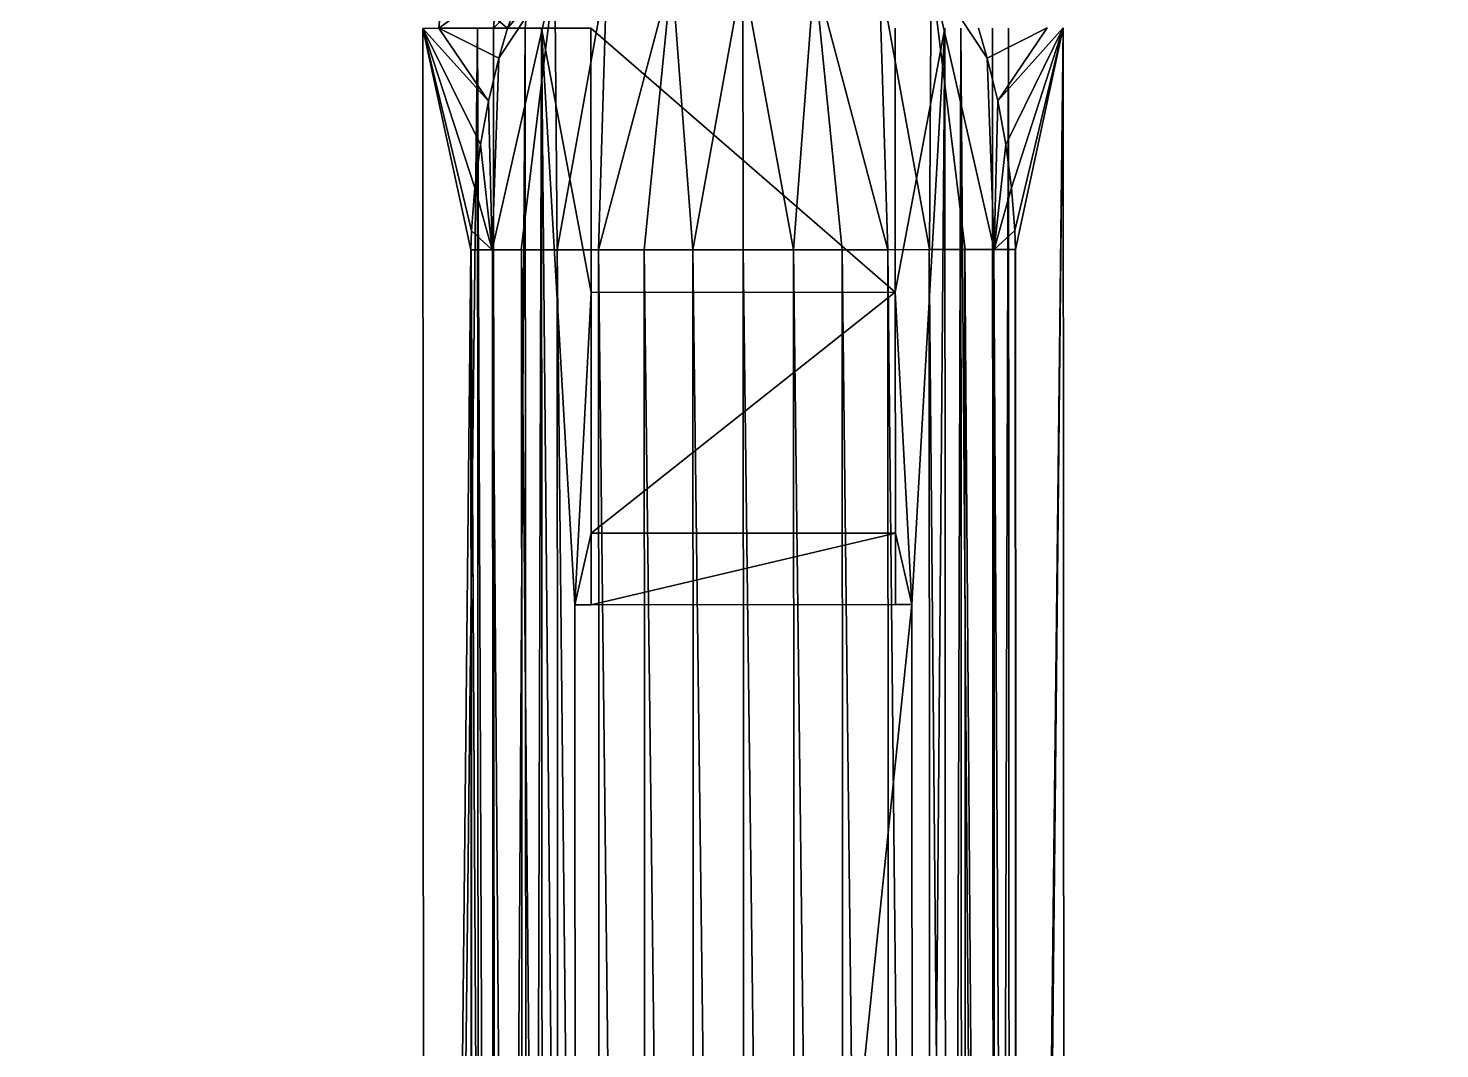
# Model space of a CAD drawing. Header units: inches. Extents: x 0 to 46333, y 12439 to 30520.
# Drawn here: x 16207.1 to 16383.9, y 16658.2 to 16786 of the extents above; entities that cross this region are included whole.
import ezdxf

# ---------------------------------------------------------------- set-up
doc = ezdxf.new("R2010")
doc.units = ezdxf.units.IN
doc.header["$MEASUREMENT"] = 0
doc.layers.add('DLX_FL1_LUM', color=7, linetype='Continuous', true_color=0xffd400)
doc.layers.add('DOOR', color=2, linetype='Continuous', lineweight=0)
doc.layers.add('v.p', color=7, linetype='Continuous')

# ---------------------------------------------------------------- blocks, each defined once
blk = doc.blocks.new('first floor civil')
at = {"layer": 'DOOR', "color": 9}
blk.add_arc((598596.83, 123266.2), 900, 270, 0, dxfattribs=at)

msp = doc.modelspace()

# ---------------------------------------------------------------- linework, layer by layer
at = {"layer": 'DLX_FL1_LUM'}
for points in [[(16271.54, 16797.23, 0), (16267.18, 16785.95, 0)], [(16267.18, 16785.95, 0), (16271.54, 16797.23, 0)], [(16265.24, 16758.21, 0), (16273.07, 16792.83, 0)], [(16273.07, 16792.83, 0), (16265.24, 16758.21, 0)], [(16266.08, 16782.19, 0), (16273.07, 16792.83, 0)], [(16273.07, 16792.83, 0), (16266.08, 16782.19, 0)], [(16267.18, 16785.95, 0), (16273.07, 16792.83, 0)], [(16273.07, 16792.83, 0), (16267.18, 16785.95, 0)], [(16273.07, 16792.83, 0), (16268.88, 16758.21, 0)], [(16268.88, 16758.21, 0), (16273.07, 16792.83, 0)], [(16273.07, 16792.83, 0), (16273.36, 16758.21, 0)], [(16273.36, 16758.21, 0), (16273.07, 16792.83, 0)], [(16273.36, 16758.21, 0), (16279.61, 16792.84, 0)], [(16279.61, 16792.84, 0), (16273.36, 16758.21, 0)], [(16287.72, 16792.84, 0), (16278.54, 16758.22, 0)], [(16278.54, 16758.22, 0), (16279.61, 16792.84, 0)], [(16279.61, 16792.84, 0), (16278.54, 16758.22, 0)], [(16278.54, 16758.22, 0), (16287.72, 16792.84, 0)], [(16287.72, 16792.84, 0), (16284.27, 16758.22, 0)], [(16284.27, 16758.22, 0), (16287.72, 16792.84, 0)], [(16290.38, 16758.22, 0), (16287.72, 16792.84, 0)], [(16287.72, 16792.84, 0), (16290.38, 16758.22, 0)], [(16296.65, 16792.85, 0), (16290.38, 16758.22, 0)], [(16290.38, 16758.22, 0), (16296.65, 16792.85, 0)], [(16296.65, 16792.85, 0), (16296.67, 16758.23, 0)], [(16296.65, 16792.85, 0), (16302.97, 16758.23, 0)], [(16296.67, 16758.23, 0), (16296.65, 16792.85, 0)], [(16302.97, 16758.23, 0), (16296.65, 16792.85, 0)], [(16302.97, 16758.23, 0), (16305.59, 16792.85, 0)], [(16305.59, 16792.85, 0), (16302.97, 16758.23, 0)], [(16305.59, 16792.85, 0), (16309.07, 16758.23, 0)], [(16305.59, 16792.85, 0), (16314.8, 16758.23, 0)], [(16309.07, 16758.23, 0), (16305.59, 16792.85, 0)], [(16314.8, 16758.23, 0), (16305.59, 16792.85, 0)], [(16314.8, 16758.23, 0), (16313.7, 16792.86, 0)], [(16313.7, 16792.86, 0), (16319.99, 16758.24, 0)], [(16313.7, 16792.86, 0), (16314.8, 16758.23, 0)], [(16319.99, 16758.24, 0), (16313.7, 16792.86, 0)], [(16319.99, 16758.24, 0), (16320.23, 16792.86, 0)], [(16320.23, 16792.86, 0), (16319.99, 16758.24, 0)], [(16328.1, 16758.24, 0), (16320.23, 16792.86, 0)], [(16320.23, 16792.86, 0), (16327.24, 16782.22, 0)], [(16320.23, 16792.86, 0), (16324.46, 16758.24, 0)], [(16320.23, 16792.86, 0), (16328.1, 16758.24, 0)], [(16324.46, 16758.24, 0), (16320.23, 16792.86, 0)], [(16327.24, 16782.22, 0), (16320.23, 16792.86, 0)], [(16259.14, 16792.56, 0), (16258.57, 16785.95, 0)], [(16258.57, 16785.95, 0), (16259.14, 16792.56, 0)], [(16265.87, 16791.21, 0), (16258.57, 16785.95, 0)], [(16258.57, 16785.95, 0), (16265.87, 16791.21, 0)], [(16259.14, 16792.56, 0), (16267.18, 16785.95, 0)], [(16267.18, 16785.95, 0), (16259.14, 16792.56, 0)], [(16265.87, 16791.21, 0), (16265.42, 16785.95, 0)], [(16265.42, 16785.95, 0), (16265.87, 16791.21, 0)], [(16269.76, 16790.43, 0), (16265.42, 16785.95, 0)], [(16265.42, 16785.95, 0), (16269.76, 16790.43, 0)], [(16269.39, 16785.95, 0), (16269.76, 16790.43, 0)], [(16269.76, 16790.43, 0), (16269.39, 16785.95, 0)], [(16256.56, 16785.94, 0), (16263.42, 16785.95, 0)], [(16258.57, 16785.95, 0), (16256.56, 16785.94, 0)], [(16263.42, 16785.95, 0), (16256.56, 16785.94, 0)], [(16256.56, 16785.94, 0), (16258.57, 16785.95, 0)], [(16256.56, 16785.94, 0), (16256.87, 16206.6, 0)], [(16264.77, 16776.82, 0), (16256.56, 16785.94, 0)], [(16263.76, 16771.38, 0), (16256.56, 16785.94, 0)], [(16256.56, 16785.94, 0), (16264.77, 16776.82, 0)], [(16263.06, 16765.96, 0), (16256.56, 16785.94, 0)], [(16256.56, 16785.94, 0), (16263.76, 16771.38, 0)], [(16262.65, 16760.61, 0), (16256.56, 16785.94, 0)], [(16256.56, 16785.94, 0), (16263.06, 16765.96, 0)], [(16256.87, 16206.6, 0), (16256.56, 16785.94, 0)], [(16256.56, 16785.94, 0), (16262.56, 16758.21, 0)], [(16262.56, 16758.21, 0), (16256.56, 16785.94, 0)], [(16256.56, 16785.94, 0), (16262.65, 16760.61, 0)], [(16263.42, 16785.95, 0), (16256.87, 16206.6, 0)], [(16256.87, 16206.6, 0), (16263.42, 16785.95, 0)], [(16263.42, 16785.95, 0), (16258.57, 16785.95, 0)], [(16265.42, 16785.95, 0), (16258.57, 16785.95, 0)], [(16258.57, 16785.95, 0), (16263.42, 16785.95, 0)], [(16258.57, 16785.95, 0), (16265.42, 16785.95, 0)], [(16267.18, 16785.95, 0), (16258.57, 16785.95, 0)], [(16258.57, 16785.95, 0), (16264.77, 16776.82, 0)], [(16266.08, 16782.19, 0), (16258.57, 16785.95, 0)], [(16258.57, 16785.95, 0), (16267.18, 16785.95, 0)], [(16264.77, 16776.82, 0), (16258.57, 16785.95, 0)], [(16258.57, 16785.95, 0), (16266.08, 16782.19, 0)], [(16263.42, 16785.95, 0), (16265.42, 16785.95, 0)], [(16263.73, 16206.6, 0), (16263.42, 16785.95, 0)], [(16263.42, 16785.95, 0), (16265.73, 16206.6, 0)], [(16265.42, 16785.95, 0), (16263.42, 16785.95, 0)], [(16265.73, 16206.6, 0), (16263.42, 16785.95, 0)], [(16263.42, 16785.95, 0), (16263.73, 16206.6, 0)], [(16265.42, 16785.95, 0), (16265.73, 16206.6, 0)], [(16269.39, 16785.95, 0), (16265.42, 16785.95, 0)], [(16265.42, 16785.95, 0), (16269.39, 16785.95, 0)], [(16265.73, 16206.6, 0), (16265.42, 16785.95, 0)], [(16269.39, 16785.95, 0), (16265.73, 16206.6, 0)], [(16265.73, 16206.6, 0), (16269.39, 16785.95, 0)], [(16267.18, 16785.95, 0), (16266.08, 16782.19, 0)], [(16266.08, 16782.19, 0), (16267.18, 16785.95, 0)], [(16269.39, 16785.95, 0), (16277.61, 16785.96, 0)], [(16277.61, 16785.96, 0), (16269.39, 16785.95, 0)], [(16269.7, 16206.6, 0), (16269.39, 16785.95, 0)], [(16269.39, 16785.95, 0), (16269.7, 16206.6, 0)], [(16271.4, 16785.95, 0), (16269.39, 16785.95, 0)], [(16269.39, 16785.95, 0), (16271.4, 16785.95, 0)], [(16271.4, 16785.95, 0), (16269.7, 16206.6, 0)], [(16269.7, 16206.6, 0), (16271.4, 16785.95, 0)], [(16277.61, 16785.96, 0), (16271.4, 16785.95, 0)], [(16271.4, 16785.95, 0), (16277.61, 16785.96, 0)], [(16271.4, 16785.95, 0), (16275.59, 16713.79, 0)], [(16277.63, 16752.88, 0), (16271.4, 16785.95, 0)], [(16271.4, 16785.95, 0), (16277.63, 16752.88, 0)], [(16271.4, 16785.95, 0), (16275.81, 16308.85, 0)], [(16275.59, 16713.79, 0), (16271.4, 16785.95, 0)], [(16271.4, 16785.95, 0), (16271.7, 16206.61, 0)], [(16275.81, 16308.85, 0), (16271.4, 16785.95, 0)], [(16271.7, 16206.61, 0), (16271.4, 16785.95, 0)], [(16277.63, 16752.88, 0), (16277.61, 16785.96, 0)], [(16277.61, 16785.96, 0), (16277.63, 16752.88, 0)], [(16315.72, 16752.9, 0), (16277.61, 16785.96, 0)], [(16277.61, 16785.96, 0), (16315.72, 16752.9, 0)], [(16315.7, 16785.98, 0), (16315.72, 16752.9, 0)], [(16315.72, 16752.9, 0), (16315.7, 16785.98, 0)], [(16321.92, 16785.98, 0), (16315.72, 16752.9, 0)], [(16315.72, 16752.9, 0), (16321.92, 16785.98, 0)], [(16317.8, 16713.81, 0), (16321.92, 16785.98, 0)], [(16321.92, 16785.98, 0), (16317.8, 16713.81, 0)], [(16321.92, 16785.98, 0), (16318.01, 16308.87, 0)], [(16318.01, 16308.87, 0), (16321.92, 16785.98, 0)], [(16322.23, 16206.63, 0), (16321.92, 16785.98, 0)], [(16321.92, 16785.98, 0), (16322.23, 16206.63, 0)], [(16322.23, 16206.63, 0), (16323.92, 16785.98, 0)], [(16323.92, 16785.98, 0), (16322.23, 16206.63, 0)], [(16323.92, 16785.98, 0), (16328.2, 16206.64, 0)], [(16324.23, 16206.63, 0), (16323.92, 16785.98, 0)], [(16328.2, 16206.64, 0), (16323.92, 16785.98, 0)], [(16323.92, 16785.98, 0), (16324.23, 16206.63, 0)], [(16327.24, 16782.22, 0), (16326.13, 16785.98, 0)], [(16326.13, 16785.98, 0), (16327.24, 16782.22, 0)], [(16334.74, 16785.99, 0), (16327.24, 16782.22, 0)], [(16327.24, 16782.22, 0), (16334.74, 16785.99, 0)], [(16327.89, 16785.98, 0), (16328.2, 16206.64, 0)], [(16328.2, 16206.64, 0), (16327.89, 16785.98, 0)], [(16329.89, 16785.98, 0), (16328.2, 16206.64, 0)], [(16328.2, 16206.64, 0), (16329.89, 16785.98, 0)], [(16328.55, 16776.85, 0), (16334.74, 16785.99, 0)], [(16336.75, 16785.99, 0), (16328.55, 16776.85, 0)], [(16328.55, 16776.85, 0), (16336.75, 16785.99, 0)], [(16334.74, 16785.99, 0), (16328.55, 16776.85, 0)], [(16329.56, 16771.42, 0), (16336.75, 16785.99, 0)], [(16336.75, 16785.99, 0), (16329.56, 16771.42, 0)], [(16329.89, 16785.98, 0), (16330.2, 16206.64, 0)], [(16330.2, 16206.64, 0), (16329.89, 16785.98, 0)], [(16336.75, 16785.99, 0), (16330.2, 16206.64, 0)], [(16330.2, 16206.64, 0), (16336.75, 16785.99, 0)], [(16330.28, 16765.99, 0), (16336.75, 16785.99, 0)], [(16336.75, 16785.99, 0), (16330.28, 16765.99, 0)], [(16330.69, 16760.64, 0), (16336.75, 16785.99, 0)], [(16336.75, 16785.99, 0), (16330.69, 16760.64, 0)], [(16336.75, 16785.99, 0), (16330.78, 16758.24, 0)], [(16330.78, 16758.24, 0), (16336.75, 16785.99, 0)], [(16331.06, 16234.38, 0), (16336.75, 16785.99, 0)], [(16336.75, 16785.99, 0), (16331.06, 16234.38, 0)], [(16337.06, 16206.64, 0), (16336.75, 16785.99, 0)], [(16336.75, 16785.99, 0), (16337.06, 16206.64, 0)], [(16328.55, 16776.85, 0), (16327.24, 16782.22, 0)], [(16327.24, 16782.22, 0), (16328.1, 16758.24, 0)], [(16328.1, 16758.24, 0), (16327.24, 16782.22, 0)], [(16327.24, 16782.22, 0), (16328.55, 16776.85, 0)], [(16266.08, 16782.19, 0), (16264.77, 16776.82, 0)], [(16264.77, 16776.82, 0), (16266.08, 16782.19, 0)], [(16266.08, 16782.19, 0), (16265.24, 16758.21, 0)], [(16265.24, 16758.21, 0), (16266.08, 16782.19, 0)], [(16264.77, 16776.82, 0), (16263.76, 16771.38, 0)], [(16263.76, 16771.38, 0), (16264.77, 16776.82, 0)], [(16264.77, 16776.82, 0), (16265.24, 16758.21, 0)], [(16265.24, 16758.21, 0), (16264.77, 16776.82, 0)], [(16328.55, 16776.85, 0), (16328.1, 16758.24, 0)], [(16328.1, 16758.24, 0), (16328.55, 16776.85, 0)], [(16329.56, 16771.42, 0), (16328.55, 16776.85, 0)], [(16328.55, 16776.85, 0), (16329.56, 16771.42, 0)], [(16263.76, 16771.38, 0), (16263.06, 16765.96, 0)], [(16263.06, 16765.96, 0), (16263.76, 16771.38, 0)], [(16263.76, 16771.38, 0), (16265.24, 16758.21, 0)], [(16265.24, 16758.21, 0), (16263.76, 16771.38, 0)], [(16329.56, 16771.42, 0), (16328.1, 16758.24, 0)], [(16328.1, 16758.24, 0), (16329.56, 16771.42, 0)], [(16330.28, 16765.99, 0), (16329.56, 16771.42, 0)], [(16329.56, 16771.42, 0), (16330.28, 16765.99, 0)], [(16263.06, 16765.96, 0), (16262.65, 16760.61, 0)], [(16262.65, 16760.61, 0), (16263.06, 16765.96, 0)], [(16263.06, 16765.96, 0), (16265.24, 16758.21, 0)], [(16265.24, 16758.21, 0), (16263.06, 16765.96, 0)], [(16330.28, 16765.99, 0), (16328.1, 16758.24, 0)], [(16328.1, 16758.24, 0), (16330.28, 16765.99, 0)], [(16330.69, 16760.64, 0), (16330.28, 16765.99, 0)], [(16330.28, 16765.99, 0), (16330.69, 16760.64, 0)], [(16262.65, 16760.61, 0), (16262.56, 16758.21, 0)], [(16262.56, 16758.21, 0), (16262.65, 16760.61, 0)], [(16262.65, 16760.61, 0), (16265.24, 16758.21, 0)], [(16265.24, 16758.21, 0), (16262.65, 16760.61, 0)], [(16328.1, 16758.24, 0), (16330.69, 16760.64, 0)], [(16330.69, 16760.64, 0), (16328.1, 16758.24, 0)], [(16330.78, 16758.24, 0), (16330.69, 16760.64, 0)], [(16330.69, 16760.64, 0), (16330.78, 16758.24, 0)], [(16262.56, 16758.21, 0), (16256.87, 16206.6, 0)], [(16256.87, 16206.6, 0), (16262.56, 16758.21, 0)], [(16262.59, 16758.21, 0), (16262.56, 16758.21, 0)], [(16262.56, 16758.21, 0), (16265.24, 16758.21, 0)], [(16262.87, 16234.34, 0), (16262.56, 16758.21, 0)], [(16262.56, 16758.21, 0), (16262.59, 16758.21, 0)], [(16262.56, 16758.21, 0), (16262.84, 16234.34, 0)], [(16262.84, 16234.34, 0), (16262.56, 16758.21, 0)], [(16262.56, 16758.21, 0), (16262.87, 16234.34, 0)], [(16265.24, 16758.21, 0), (16262.56, 16758.21, 0)], [(16265.28, 16758.21, 0), (16262.59, 16758.21, 0)], [(16262.59, 16758.21, 0), (16265.24, 16758.21, 0)], [(16265.24, 16758.21, 0), (16262.59, 16758.21, 0)], [(16262.59, 16758.21, 0), (16262.87, 16234.34, 0)], [(16262.87, 16234.34, 0), (16262.59, 16758.21, 0)], [(16262.59, 16758.21, 0), (16265.56, 16234.34, 0)], [(16265.56, 16234.34, 0), (16262.59, 16758.21, 0)], [(16262.59, 16758.21, 0), (16265.28, 16758.21, 0)], [(16265.24, 16758.21, 0), (16265.28, 16758.21, 0)], [(16265.28, 16758.21, 0), (16265.24, 16758.21, 0)], [(16265.24, 16758.21, 0), (16268.88, 16758.21, 0)], [(16268.88, 16758.21, 0), (16265.24, 16758.21, 0)], [(16268.92, 16758.21, 0), (16265.28, 16758.21, 0)], [(16265.28, 16758.21, 0), (16268.88, 16758.21, 0)], [(16268.88, 16758.21, 0), (16265.28, 16758.21, 0)], [(16265.56, 16234.34, 0), (16265.28, 16758.21, 0)], [(16265.28, 16758.21, 0), (16269.2, 16234.35, 0)], [(16265.28, 16758.21, 0), (16265.56, 16234.34, 0)], [(16269.2, 16234.35, 0), (16265.28, 16758.21, 0)], [(16265.28, 16758.21, 0), (16268.92, 16758.21, 0)], [(16268.88, 16758.21, 0), (16273.36, 16758.21, 0)], [(16268.92, 16758.21, 0), (16268.88, 16758.21, 0)], [(16268.88, 16758.21, 0), (16268.92, 16758.21, 0)], [(16273.36, 16758.21, 0), (16268.88, 16758.21, 0)], [(16273.36, 16758.21, 0), (16268.92, 16758.21, 0)], [(16273.39, 16758.21, 0), (16268.92, 16758.21, 0)], [(16268.92, 16758.21, 0), (16273.36, 16758.21, 0)], [(16269.2, 16234.35, 0), (16268.92, 16758.21, 0)], [(16268.92, 16758.21, 0), (16273.67, 16234.35, 0)], [(16268.92, 16758.21, 0), (16269.2, 16234.35, 0)], [(16273.67, 16234.35, 0), (16268.92, 16758.21, 0)], [(16268.92, 16758.21, 0), (16273.39, 16758.21, 0)], [(16273.36, 16758.21, 0), (16278.54, 16758.22, 0)], [(16278.54, 16758.22, 0), (16273.36, 16758.21, 0)], [(16273.36, 16758.21, 0), (16273.39, 16758.21, 0)], [(16273.39, 16758.21, 0), (16273.36, 16758.21, 0)], [(16278.54, 16758.22, 0), (16273.39, 16758.21, 0)], [(16278.57, 16758.22, 0), (16273.39, 16758.21, 0)], [(16273.39, 16758.21, 0), (16278.54, 16758.22, 0)], [(16273.39, 16758.21, 0), (16278.57, 16758.22, 0)], [(16273.67, 16234.35, 0), (16273.39, 16758.21, 0)], [(16273.39, 16758.21, 0), (16278.85, 16234.35, 0)], [(16273.39, 16758.21, 0), (16273.67, 16234.35, 0)], [(16278.85, 16234.35, 0), (16273.39, 16758.21, 0)], [(16278.54, 16758.22, 0), (16278.57, 16758.22, 0)], [(16278.54, 16758.22, 0), (16284.27, 16758.22, 0)], [(16278.57, 16758.22, 0), (16278.54, 16758.22, 0)], [(16284.27, 16758.22, 0), (16278.54, 16758.22, 0)], [(16284.27, 16758.22, 0), (16278.57, 16758.22, 0)], [(16284.29, 16758.22, 0), (16278.57, 16758.22, 0)], [(16278.57, 16758.22, 0), (16284.27, 16758.22, 0)], [(16278.85, 16234.35, 0), (16278.57, 16758.22, 0)], [(16278.57, 16758.22, 0), (16284.57, 16234.35, 0)], [(16278.57, 16758.22, 0), (16278.85, 16234.35, 0)], [(16284.57, 16234.35, 0), (16278.57, 16758.22, 0)], [(16278.57, 16758.22, 0), (16284.29, 16758.22, 0)], [(16284.27, 16758.22, 0), (16284.29, 16758.22, 0)], [(16284.27, 16758.22, 0), (16290.38, 16758.22, 0)], [(16284.29, 16758.22, 0), (16284.27, 16758.22, 0)], [(16290.38, 16758.22, 0), (16284.27, 16758.22, 0)], [(16290.38, 16758.22, 0), (16284.29, 16758.22, 0)], [(16290.38, 16758.22, 0), (16284.29, 16758.22, 0)], [(16284.29, 16758.22, 0), (16290.38, 16758.22, 0)], [(16284.57, 16234.35, 0), (16284.29, 16758.22, 0)], [(16284.29, 16758.22, 0), (16290.66, 16234.36, 0)], [(16284.29, 16758.22, 0), (16284.57, 16234.35, 0)], [(16290.66, 16234.36, 0), (16284.29, 16758.22, 0)], [(16284.29, 16758.22, 0), (16290.38, 16758.22, 0)], [(16290.38, 16758.22, 0), (16296.67, 16758.23, 0)], [(16296.67, 16758.23, 0), (16290.38, 16758.22, 0)], [(16296.67, 16758.23, 0), (16290.38, 16758.22, 0)], [(16290.38, 16758.22, 0), (16296.67, 16758.23, 0)], [(16296.67, 16758.23, 0), (16290.38, 16758.22, 0)], [(16290.38, 16758.22, 0), (16296.67, 16758.23, 0)], [(16290.38, 16758.22, 0), (16290.38, 16758.22, 0)], [(16290.38, 16758.22, 0), (16290.38, 16758.22, 0)], [(16290.66, 16234.36, 0), (16290.38, 16758.22, 0)], [(16290.38, 16758.22, 0), (16296.95, 16234.36, 0)], [(16290.38, 16758.22, 0), (16290.66, 16234.36, 0)], [(16296.95, 16234.36, 0), (16290.38, 16758.22, 0)], [(16296.67, 16758.23, 0), (16296.67, 16758.23, 0)], [(16296.67, 16758.23, 0), (16302.97, 16758.23, 0)], [(16302.96, 16758.23, 0), (16296.67, 16758.23, 0)], [(16296.67, 16758.23, 0), (16302.96, 16758.23, 0)], [(16302.96, 16758.23, 0), (16296.67, 16758.23, 0)], [(16296.67, 16758.23, 0), (16296.67, 16758.23, 0)], [(16302.97, 16758.23, 0), (16296.67, 16758.23, 0)], [(16296.95, 16234.36, 0), (16296.67, 16758.23, 0)], [(16296.67, 16758.23, 0), (16303.24, 16234.36, 0)], [(16296.67, 16758.23, 0), (16296.95, 16234.36, 0)], [(16303.24, 16234.36, 0), (16296.67, 16758.23, 0)], [(16296.67, 16758.23, 0), (16302.96, 16758.23, 0)], [(16302.97, 16758.23, 0), (16302.96, 16758.23, 0)], [(16309.05, 16758.23, 0), (16302.96, 16758.23, 0)], [(16302.96, 16758.23, 0), (16302.97, 16758.23, 0)], [(16303.24, 16234.36, 0), (16302.96, 16758.23, 0)], [(16302.96, 16758.23, 0), (16309.33, 16234.37, 0)], [(16302.96, 16758.23, 0), (16303.24, 16234.36, 0)], [(16309.33, 16234.37, 0), (16302.96, 16758.23, 0)], [(16302.96, 16758.23, 0), (16309.05, 16758.23, 0)], [(16302.97, 16758.23, 0), (16309.05, 16758.23, 0)], [(16309.05, 16758.23, 0), (16302.97, 16758.23, 0)], [(16302.97, 16758.23, 0), (16309.07, 16758.23, 0)], [(16309.07, 16758.23, 0), (16302.97, 16758.23, 0)], [(16314.77, 16758.23, 0), (16309.05, 16758.23, 0)], [(16309.05, 16758.23, 0), (16309.07, 16758.23, 0)], [(16309.07, 16758.23, 0), (16309.05, 16758.23, 0)], [(16309.33, 16234.37, 0), (16309.05, 16758.23, 0)], [(16309.05, 16758.23, 0), (16315.05, 16234.37, 0)], [(16309.05, 16758.23, 0), (16309.33, 16234.37, 0)], [(16315.05, 16234.37, 0), (16309.05, 16758.23, 0)], [(16309.05, 16758.23, 0), (16314.77, 16758.23, 0)], [(16309.07, 16758.23, 0), (16314.77, 16758.23, 0)], [(16314.77, 16758.23, 0), (16309.07, 16758.23, 0)], [(16309.07, 16758.23, 0), (16314.8, 16758.23, 0)], [(16314.8, 16758.23, 0), (16309.07, 16758.23, 0)], [(16319.95, 16758.24, 0), (16314.77, 16758.23, 0)], [(16314.77, 16758.23, 0), (16319.95, 16758.24, 0)], [(16314.77, 16758.23, 0), (16314.8, 16758.23, 0)], [(16314.8, 16758.23, 0), (16314.77, 16758.23, 0)], [(16315.05, 16234.37, 0), (16314.77, 16758.23, 0)], [(16314.77, 16758.23, 0), (16320.23, 16234.37, 0)], [(16314.77, 16758.23, 0), (16315.05, 16234.37, 0)], [(16320.23, 16234.37, 0), (16314.77, 16758.23, 0)], [(16314.8, 16758.23, 0), (16319.95, 16758.24, 0)], [(16319.95, 16758.24, 0), (16314.8, 16758.23, 0)], [(16314.8, 16758.23, 0), (16319.99, 16758.24, 0)], [(16319.99, 16758.24, 0), (16314.8, 16758.23, 0)], [(16324.42, 16758.24, 0), (16319.95, 16758.24, 0)], [(16319.95, 16758.24, 0), (16319.99, 16758.24, 0)], [(16319.99, 16758.24, 0), (16319.95, 16758.24, 0)], [(16320.23, 16234.37, 0), (16319.95, 16758.24, 0)], [(16319.95, 16758.24, 0), (16324.7, 16234.37, 0)], [(16319.95, 16758.24, 0), (16320.23, 16234.37, 0)], [(16324.7, 16234.37, 0), (16319.95, 16758.24, 0)], [(16319.95, 16758.24, 0), (16324.42, 16758.24, 0)], [(16319.99, 16758.24, 0), (16324.42, 16758.24, 0)], [(16324.42, 16758.24, 0), (16319.99, 16758.24, 0)], [(16319.99, 16758.24, 0), (16324.46, 16758.24, 0)], [(16324.46, 16758.24, 0), (16319.99, 16758.24, 0)], [(16328.06, 16758.24, 0), (16324.42, 16758.24, 0)], [(16324.42, 16758.24, 0), (16324.46, 16758.24, 0)], [(16324.46, 16758.24, 0), (16324.42, 16758.24, 0)], [(16324.7, 16234.37, 0), (16324.42, 16758.24, 0)], [(16324.42, 16758.24, 0), (16328.34, 16234.38, 0)], [(16324.42, 16758.24, 0), (16324.7, 16234.37, 0)], [(16328.34, 16234.38, 0), (16324.42, 16758.24, 0)], [(16324.42, 16758.24, 0), (16328.06, 16758.24, 0)], [(16324.46, 16758.24, 0), (16328.06, 16758.24, 0)], [(16328.06, 16758.24, 0), (16324.46, 16758.24, 0)], [(16324.46, 16758.24, 0), (16328.1, 16758.24, 0)], [(16328.1, 16758.24, 0), (16324.46, 16758.24, 0)], [(16330.75, 16758.24, 0), (16328.06, 16758.24, 0)], [(16328.06, 16758.24, 0), (16328.1, 16758.24, 0)], [(16328.1, 16758.24, 0), (16328.06, 16758.24, 0)], [(16328.34, 16234.38, 0), (16328.06, 16758.24, 0)], [(16328.06, 16758.24, 0), (16331.03, 16234.38, 0)], [(16328.06, 16758.24, 0), (16328.34, 16234.38, 0)], [(16331.03, 16234.38, 0), (16328.06, 16758.24, 0)], [(16328.06, 16758.24, 0), (16330.75, 16758.24, 0)], [(16328.1, 16758.24, 0), (16330.78, 16758.24, 0)], [(16330.75, 16758.24, 0), (16328.1, 16758.24, 0)], [(16328.1, 16758.24, 0), (16330.75, 16758.24, 0)], [(16330.78, 16758.24, 0), (16328.1, 16758.24, 0)], [(16330.78, 16758.24, 0), (16330.75, 16758.24, 0)], [(16331.03, 16234.38, 0), (16330.75, 16758.24, 0)], [(16330.75, 16758.24, 0), (16331.06, 16234.38, 0)], [(16331.06, 16234.38, 0), (16330.75, 16758.24, 0)], [(16330.75, 16758.24, 0), (16330.78, 16758.24, 0)], [(16330.75, 16758.24, 0), (16331.03, 16234.38, 0)], [(16331.06, 16234.38, 0), (16330.78, 16758.24, 0)], [(16330.78, 16758.24, 0), (16331.06, 16234.38, 0)], [(16277.63, 16752.88, 0), (16275.59, 16713.79, 0)], [(16275.59, 16713.79, 0), (16277.63, 16752.88, 0)], [(16277.63, 16752.88, 0), (16315.72, 16752.9, 0)], [(16277.63, 16752.88, 0), (16315.72, 16752.9, 0)], [(16315.72, 16752.9, 0), (16277.63, 16752.88, 0)], [(16277.63, 16752.88, 0), (16315.72, 16752.9, 0)], [(16315.72, 16752.9, 0), (16277.63, 16752.88, 0)], [(16315.72, 16752.9, 0), (16277.63, 16752.88, 0)], [(16277.64, 16722.74, 0), (16277.63, 16752.88, 0)], [(16277.63, 16752.88, 0), (16277.63, 16752.88, 0)], [(16277.64, 16722.74, 0), (16277.63, 16752.88, 0)], [(16277.63, 16752.88, 0), (16277.63, 16752.88, 0)], [(16277.63, 16752.88, 0), (16277.64, 16722.74, 0)], [(16277.64, 16722.74, 0), (16277.63, 16752.88, 0)], [(16277.63, 16752.88, 0), (16277.64, 16722.74, 0)], [(16277.63, 16752.88, 0), (16277.64, 16722.74, 0)], [(16315.72, 16752.9, 0), (16277.64, 16722.74, 0)], [(16277.64, 16722.74, 0), (16315.72, 16752.9, 0)], [(16315.72, 16752.9, 0), (16317.8, 16713.81, 0)], [(16317.8, 16713.81, 0), (16315.72, 16752.9, 0)], [(16315.72, 16752.9, 0), (16315.73, 16722.76, 0)], [(16315.72, 16752.9, 0), (16315.73, 16722.76, 0)], [(16315.73, 16722.76, 0), (16315.72, 16752.9, 0)], [(16315.72, 16752.9, 0), (16315.73, 16722.76, 0)], [(16315.73, 16722.76, 0), (16315.72, 16752.9, 0)], [(16315.72, 16752.9, 0), (16315.72, 16752.9, 0)], [(16315.72, 16752.9, 0), (16315.72, 16752.9, 0)], [(16315.73, 16722.76, 0), (16315.72, 16752.9, 0)], [(16277.64, 16722.74, 0), (16275.59, 16713.79, 0)], [(16275.59, 16713.79, 0), (16277.64, 16722.74, 0)], [(16315.73, 16722.76, 0), (16277.64, 16722.74, 0)], [(16315.73, 16722.76, 0), (16277.64, 16722.74, 0)], [(16277.64, 16722.74, 0), (16315.73, 16722.76, 0)], [(16315.73, 16722.76, 0), (16277.64, 16722.74, 0)], [(16277.64, 16722.74, 0), (16315.73, 16722.76, 0)], [(16277.64, 16722.74, 0), (16315.73, 16722.76, 0)], [(16277.64, 16722.74, 0), (16277.65, 16713.79, 0)], [(16277.65, 16713.79, 0), (16277.64, 16722.74, 0)], [(16277.64, 16722.74, 0), (16277.64, 16722.74, 0)], [(16277.64, 16722.74, 0), (16277.64, 16722.74, 0)], [(16277.65, 16713.79, 0), (16315.73, 16722.76, 0)], [(16315.73, 16722.76, 0), (16277.65, 16713.79, 0)], [(16315.74, 16713.81, 0), (16315.73, 16722.76, 0)], [(16315.73, 16722.76, 0), (16317.8, 16713.81, 0)], [(16317.8, 16713.81, 0), (16315.73, 16722.76, 0)], [(16315.73, 16722.76, 0), (16315.74, 16713.81, 0)], [(16315.73, 16722.76, 0), (16315.73, 16722.76, 0)], [(16315.73, 16722.76, 0), (16315.73, 16722.76, 0)], [(16275.59, 16713.79, 0), (16315.74, 16713.81, 0)], [(16315.74, 16713.81, 0), (16275.59, 16713.79, 0)], [(16275.59, 16713.79, 0), (16317.8, 16713.81, 0)], [(16317.8, 16713.81, 0), (16275.59, 16713.79, 0)], [(16277.65, 16713.79, 0), (16275.59, 16713.79, 0)], [(16275.59, 16713.79, 0), (16275.81, 16308.85, 0)], [(16275.59, 16713.79, 0), (16277.65, 16713.79, 0)], [(16275.81, 16308.85, 0), (16275.59, 16713.79, 0)], [(16275.81, 16308.85, 0), (16317.8, 16713.81, 0)], [(16317.8, 16713.81, 0), (16275.81, 16308.85, 0)], [(16277.65, 16713.79, 0), (16315.74, 16713.81, 0)], [(16315.74, 16713.81, 0), (16277.65, 16713.79, 0)], [(16317.8, 16713.81, 0), (16315.74, 16713.81, 0)], [(16315.74, 16713.81, 0), (16317.8, 16713.81, 0)], [(16318.01, 16308.87, 0), (16317.8, 16713.81, 0)], [(16317.8, 16713.81, 0), (16318.01, 16308.87, 0)]]:
    msp.add_polyline3d(points, dxfattribs=at)

# ---------------------------------------------------------------- block references
at = {"layer": 'v.p', "color": 1, "linetype": 'Continuous'}
msp.add_blockref('first floor civil', (-582715.15, -105895.12), dxfattribs=at)

doc.saveas('drawing.dxf')
